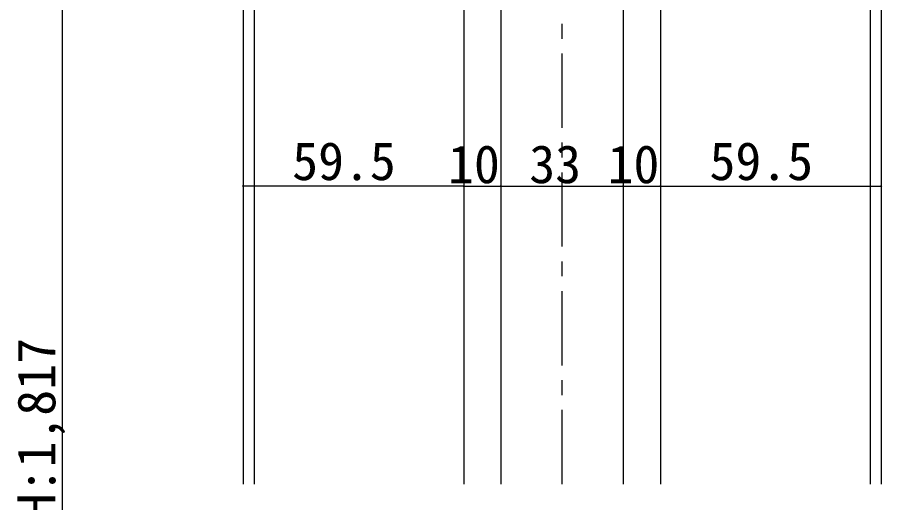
# Model space of a CAD drawing. Units: millimetres, scale not verified. Extents: x -800 to 800, y -554 to 554.
# Drawn here: x -589.2 to -356.2, y 180.6 to 311.4 of the extents above; entities that cross this region are included whole.
import ezdxf
from ezdxf.enums import TextEntityAlignment as Align

# ---------------------------------------------------------------- set-up
doc = ezdxf.new("R2010")
doc.units = ezdxf.units.MM
doc.header["$LTSCALE"] = 4
doc.linetypes.add('CHAIN1', pattern=[8, 5, -1, 1, -1])
doc.layers.add('2-0', color=7, linetype='Continuous', lineweight=25)
doc.styles.add('ＭＳ ゴシック', font='')
doc.styles.get('ＭＳ ゴシック').set_extended_font_data('MS Gothic')

msp = doc.modelspace()

# ---------------------------------------------------------------- linework, layer by layer
at = {"layer": '2-0', "linetype": 'CHAIN1'}
msp.add_line((-442.362, 185.644), (-442.362, 457.493), dxfattribs=at)
at = {"layer": '2-0'}
for p, q in [((-528.362, 452.615), (-528.362, 201.115)), ((-525.362, 452.615), (-525.362, 185.644)), ((-359.362, 452.615), (-359.362, 185.644)), ((-356.362, 452.615), (-356.362, 201.115)), ((-468.862, 416.615), (-468.862, 185.644)), ((-415.862, 416.615), (-415.862, 185.644)), ((-577.18, 382.615), (-577.18, 18.615)), ((-458.862, 382.615), (-458.862, 185.644)), ((-425.862, 382.615), (-425.862, 185.644)), ((-528.362, 291.864), (-528.362, 264.66)), ((-468.862, 291.864), (-468.862, 264.66)), ((-458.862, 291.864), (-458.862, 264.66)), ((-425.862, 291.864), (-425.862, 264.66)), ((-415.862, 288.716), (-415.862, 264.66)), ((-468.862, 281.864), (-468.862, 264.66)), ((-458.862, 281.864), (-458.862, 264.66)), ((-425.862, 281.864), (-425.862, 264.66)), ((-415.862, 281.864), (-415.862, 264.66)), ((-356.362, 276.864), (-356.362, 264.66)), ((-528.519, 265.91), (-528.206, 265.91)), ((-468.862, 265.91), (-528.362, 265.91)), ((-468.706, 265.91), (-469.019, 265.91)), ((-469.019, 265.91), (-468.706, 265.91)), ((-468.862, 265.91), (-458.862, 265.91)), ((-459.019, 265.91), (-458.706, 265.91)), ((-458.706, 265.91), (-459.019, 265.91)), ((-458.862, 265.91), (-425.862, 265.91)), ((-425.706, 265.91), (-426.019, 265.91)), ((-426.019, 265.91), (-425.706, 265.91)), ((-425.862, 265.91), (-415.862, 265.91)), ((-416.019, 265.91), (-415.706, 265.91)), ((-415.706, 265.91), (-416.019, 265.91)), ((-415.862, 265.91), (-356.362, 265.91)), ((-356.206, 265.91), (-356.519, 265.91)), ((-528.362, 201.115), (-528.362, 185.644)), ((-458.862, 201.115), (-458.862, 185.644)), ((-425.862, 201.115), (-425.862, 185.644)), ((-356.362, 201.115), (-356.362, 185.644))]:
    msp.add_line(p, q, dxfattribs=at)
for centre, start, end in [((-528.362, 265.91), 0, 180), ((-468.862, 265.91), 0, 180), ((-468.862, 265.91), 180, 0), ((-458.862, 265.91), 0, 180), ((-458.862, 265.91), 180, 0), ((-425.862, 265.91), 0, 180), ((-425.862, 265.91), 180, 0), ((-415.862, 265.91), 0, 180), ((-415.862, 265.91), 180, 0), ((-356.362, 265.91), 180, 0)]:
    msp.add_arc(centre, 0.156, start, end, dxfattribs=at)

# ---------------------------------------------------------------- texts
at = {"layer": '2-0', "style": 'ＭＳ ゴシック'}
for s, p in [('59.5', (-515.129, 264.482)), ('59.5', (-402.629, 264.482)), ('10', (-473.106, 263.645)), ('33', (-451.22, 263.645)), ('10', (-430.106, 263.645))]:
    msp.add_text(s, height=10.26, dxfattribs=at).set_placement(p, align=Align.BOTTOM_LEFT)
msp.add_text('DH:1,817', height=10.26, rotation=90, dxfattribs=at).set_placement((-575.904, 169.18), align=Align.BOTTOM_LEFT)

doc.saveas('drawing.dxf')
